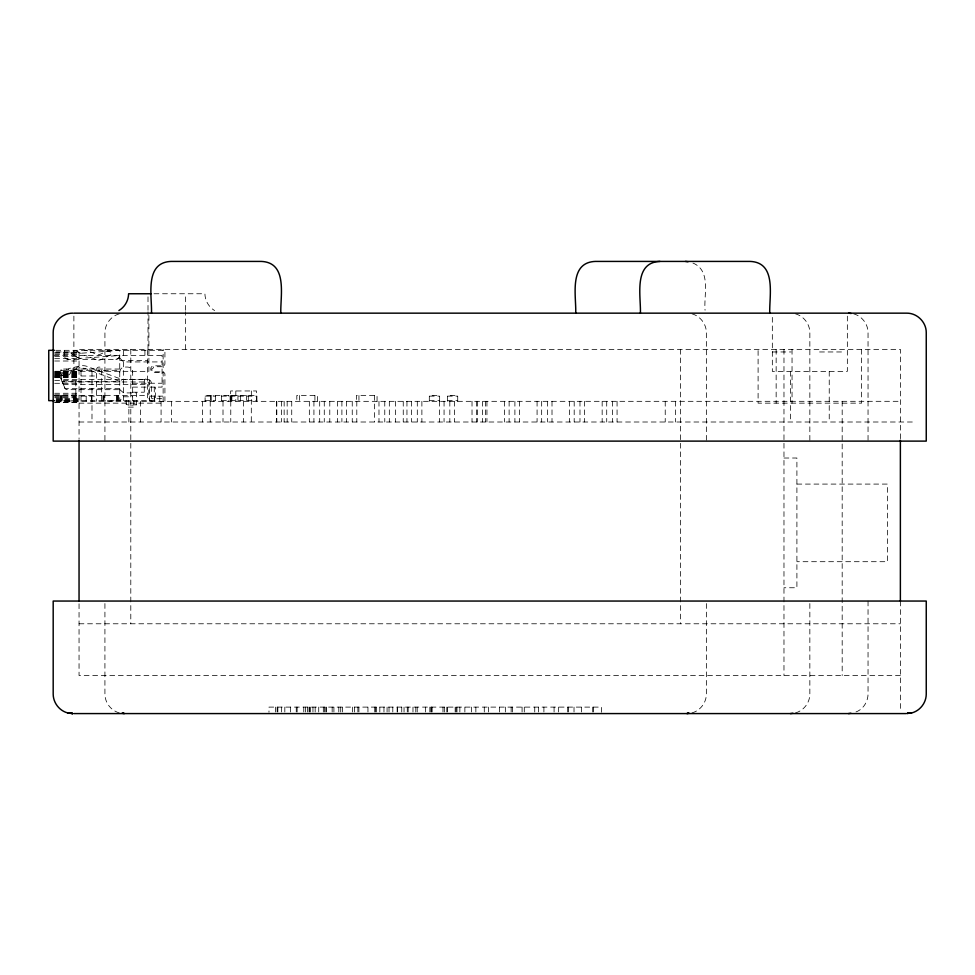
<?xml version="1.0" encoding="UTF-8"?>
<svg xmlns="http://www.w3.org/2000/svg" width="975" height="975" viewBox="0 0 975 975"><rect width="100%" height="100%" fill="white"/><g stroke="black" fill="none" stroke-linecap="round" stroke-linejoin="round"><path stroke-width="0.73" stroke-dasharray="4.88 3.66" d="M148.005 349.367L148.005 311.793M148.005 310.294L148.005 293.755M185.506 349.367L185.506 311.793M185.506 310.294L185.506 293.755M119.742 372.218L120.437 369.635A5.168 5.168 0 0 1 124.91 367.051L127.493 367.051A5.168 5.168 0 0 1 132.661 372.218L132.661 400.664M64.24 350.317L64.764 357.423L68.116 359.361L115.879 359.361L118.609 358.215L119.742 355.485L80.438 358.373A10.372 10.347 -90 0 1 75.197 356.302L70.822 352.95L72.382 350.903L76.001 350.427L78.329 352.207A5.192 5.168 90 0 0 80.949 353.242L119.73 350.317L119.742 400.664L123.618 396.788L132.661 396.788M119.742 389.537L123.618 392.913L136.524 392.913L136.524 404.54L134.465 407.111L128.261 407.111L126.202 404.54L126.202 400.664M136.524 404.54L131.369 405.344L126.202 404.54M119.303 313.828C111.028 316.095 104.971 323.992 104.922 332.56L104.922 441.114M691.982 712.908C700.257 710.653 706.314 702.756 706.363 694.176L706.363 601.051M795.466 712.908C803.729 710.653 809.798 702.756 809.847 694.176L809.847 602.55M856.001 711.945C863.241 709.3 867.908 701.744 868.043 694.176L868.043 601.051M72.625 400.664L68.116 401.31L63.594 400.664M113.941 400.664L109.419 401.31L104.898 400.664M154.001 293.755L204.908 293.755C205.03 300.592 208.76 307.052 214.61 310.562M55.794 350.317L164.921 350.317L164.921 363.87A1.938 1.938 0 0 1 162.996 365.808L153.952 365.808A3.23 3.23 0 0 0 150.723 369.038A3.23 3.23 0 0 0 153.952 372.267L162.996 372.267A1.938 1.938 0 0 1 164.921 374.205L164.921 401.31M56.233 351.963L79.048 351.963M772.334 351.963L791.091 351.963M819.548 351.963L842.327 351.963M54.71 352.268L79.048 352.268M54.71 353.182L79.048 353.182M54.71 354.607L79.048 354.607M54.186 355.485L164.921 355.485M54.71 356.484L79.048 356.484M54.71 358.666L79.048 358.666M119.742 360.64L147.469 360.64M54.71 361.006L79.048 361.006M119.742 358.069L123.618 361.932L162.069 361.932M162.069 366.734L153.684 366.734A1.938 1.938 0 0 1 151.747 368.672L151.747 369.964A1.938 1.938 0 0 1 153.684 371.902L162.069 371.902M119.742 369.038L61.657 369.038L60.365 370.329L60.365 376.131A6.386 6.386 0 0 0 60.864 378.617L65.118 388.672L66.446 389.659L119.742 389.695M61.011 369.683L61.657 370.329L119.742 370.329M54.71 371.28L148.895 371.365L148.895 314.657M54.71 371.877L79.048 371.877M54.71 372.45L79.048 372.45M60.365 372.913L66.824 372.913A1.292 1.292 0 0 0 68.116 371.621L68.116 370.025A1.621 1.621 0 0 1 69.371 368.44L79.865 365.991A12.797 12.797 0 0 1 87.262 366.466L121.656 379.36L147.469 379.36A3.876 3.876 0 0 1 151.344 383.236L151.344 397.434A1.292 1.292 0 0 0 152.636 398.726L164.921 398.726M54.71 373.035L79.048 373.035M54.71 373.608L79.048 373.608M54.71 374.168L79.048 374.168M54.71 374.717L79.048 374.717M54.71 375.253L79.048 375.253M60.365 375.485L67.324 375.46A3.876 3.876 0 0 0 70.663 372.121L71.236 370.658L80.425 368.513A10.274 10.274 0 0 1 86.397 368.891L119.888 381.457A10.189 10.189 0 0 0 121.656 381.944L121.656 379.36L147.469 379.36M54.71 375.777L79.048 375.777M81.023 375.997L96.513 375.997M54.71 376.277L79.048 376.277M54.71 376.752L79.048 376.752M54.71 377.215L79.048 377.215M54.71 377.642L79.048 377.642M119.742 379.36L61.657 379.36A2.718 1.926 -90 0 1 61.571 380.189L61.571 380.189A2.718 1.926 90 0 0 61.657 379.36L61.657 370.329M54.71 380.579L79.048 380.579M119.742 388.672L65.118 388.672L62.156 381.676L119.742 381.676M62.266 381.944L147.469 381.944A1.292 1.292 0 0 1 148.761 383.236L148.761 397.434A3.876 3.876 0 0 0 152.636 401.31M54.71 383.309L79.048 383.309M132.661 383.236L162.069 383.236M63.363 384.528L147.469 384.528M132.661 387.112L162.069 387.112L162.069 355.485M132.661 392.206L144.276 392.206M54.71 393.266L79.048 393.266M54.71 394.838L79.048 394.838M54.198 395.497L144.276 395.497L144.276 381.298A2.584 2.584 0 0 1 146.859 378.714A2.584 2.584 0 0 1 149.431 381.298L149.431 401.31M54.71 395.862L79.048 395.862M81.023 396.143L96.513 396.143M149.431 396.143L164.921 396.143M205.103 396.13L215.451 396.13M221.52 396.13L256.9 396.13M429.305 396.13L439.652 396.13M447.379 396.13L457.726 396.13M54.71 396.849L79.048 396.849M54.71 397.788L79.048 397.788M56.233 398.665L79.048 398.665M56.233 399.47L79.048 399.47M56.233 400.189L79.048 400.189M101.68 400.603L101.68 369.635A2.584 2.584 0 0 0 99.097 367.051A2.584 2.584 0 0 0 96.513 369.635L96.513 401.31M56.123 400.664L155.573 400.664L155.573 387.112M205.103 400.664L215.451 400.664M221.52 400.664L256.9 400.664M429.305 400.664L439.652 400.664M447.379 400.664L457.726 400.664M56.233 401.347L900.376 401.31M56.233 401.761L79.048 401.761M54.71 402.248L79.048 402.066M54.71 402.309L79.048 402.309M79.048 403.15L163.13 403.15L163.13 349.367M79.048 422.004L913.319 422.004M783.973 458.018L796.904 458.018L796.904 587.754L783.973 587.754M796.904 484.087L887.445 484.087L887.445 561.697L796.904 561.697M79.048 623.781L900.376 623.781M900.376 675.517L79.048 675.517L79.048 601.051M87.823 350.866A8.117 8.105 -90 0 0 84.898 350.317A8.117 8.105 90 0 1 87.823 350.866L97.305 354.534A3.266 3.266 0 0 0 99.877 354.449L107.469 350.903L110.784 352.109L111.845 354.205L101.217 359.531A5.704 5.704 -90 0 1 96.598 359.763L86.361 355.79A4.631 4.631 90 0 0 84.691 355.485M692.932 263.055C711.518 270.636 703.584 295.242 705.071 310.221M853.661 313.828C861.937 316.095 867.994 323.992 868.043 332.56L868.043 441.114M795.466 313.828C803.729 316.095 809.798 323.992 809.847 332.56L809.847 441.114M691.982 313.828C700.257 316.095 706.314 323.992 706.363 332.56L706.363 441.114M119.303 712.908C111.028 710.653 104.971 702.756 104.922 694.176L104.922 601.051M62.156 381.676L65.118 388.672M132.454 370.805L132.661 372.218M900.376 438.689L900.376 349.367L79.048 349.367L79.048 438.689M900.376 601.051L900.376 712.055M861.583 349.379L861.583 403.15L758.099 403.15L758.099 349.367M847.348 316.144L847.348 371.365L772.334 371.365L772.334 314.657M842.181 401.31L842.181 675.517M829.237 371.365L829.237 422.004M792.041 349.367L792.041 403.15M790.445 371.365L790.445 422.004M783.973 349.367L783.973 675.517M776.149 349.367L776.149 403.15M680.501 349.367L680.501 623.781M675.578 401.31L675.578 422.004M665.23 401.31L665.23 422.004M617.065 401.31L617.065 422.004M612.507 401.31L612.507 422.004M606.718 401.31L606.718 422.004M602.16 401.31L602.16 422.004M601.575 712.286L601.575 707.107L268.978 707.107L268.978 712.286M593.446 707.107L593.446 712.286M592.702 707.107L592.702 712.286M584.537 401.31L584.537 422.004M581.575 707.107L581.575 712.286M579.979 401.31L579.979 422.004M574.19 401.31L574.19 422.004M574.019 707.107L574.019 712.286M569.632 401.31L569.632 422.004M568.571 707.107L568.571 712.286M567.694 707.107L567.694 712.286M558.358 707.107L558.358 712.286M554.08 707.107L554.08 712.286M552.008 401.31L552.008 422.004M547.426 401.31L547.426 422.004M543.904 707.107L543.904 712.286M541.661 401.31L541.661 422.004M538.456 707.107L538.456 712.286M537.079 401.31L537.079 422.004M534.739 707.107L534.739 712.286M524.282 707.107L524.282 712.286M522.076 707.107L522.076 712.286M519.468 401.31L519.468 422.004M514.898 401.31L514.898 422.004M512.521 707.107L512.521 712.286M511.144 707.107L511.144 712.286M509.121 401.31L509.121 422.004M505.342 707.107L505.342 712.286M504.55 401.31L504.55 422.004M499.456 707.107L499.456 712.286M488.609 707.107L488.609 712.286M486.939 401.31L486.939 422.004M485.379 401.31L485.379 422.004M484.283 707.107L484.283 712.286M482.369 401.31L482.369 422.004M477.628 401.31L477.628 422.004M476.592 401.31L476.592 422.004M475.861 707.107L475.861 712.286M472.022 401.31L472.022 422.004M471.607 707.107L471.607 712.286M464.868 707.107L464.868 712.286M459.859 707.107L459.859 712.286M457.726 401.31L457.726 395.484L447.379 395.484L447.379 401.31M456.97 707.107L456.97 712.286M456.068 707.107L456.068 712.286M455.167 707.107L455.167 712.286M454.411 401.31L454.411 422.004M449.828 401.31L449.828 422.004M447.488 707.107L447.488 712.286M446.806 707.107L446.806 712.286M444.32 707.107L444.32 712.286M444.064 401.31L444.064 422.004M442.967 707.107L442.967 712.286M439.652 401.31L439.652 395.484L429.305 395.484L429.305 401.31M439.481 401.31L439.481 422.004M431.998 707.107L431.998 712.286M431.791 707.107L431.791 712.286M430.913 707.107L430.913 712.286M429.853 707.107L429.853 712.286M425.478 707.107L425.478 712.286M421.883 401.31L421.883 422.004M417.3 401.31L417.3 422.004M417.202 707.107L417.202 712.286M415.789 707.107L415.789 712.286M412.973 707.107L412.973 712.286M411.535 401.31L411.535 422.004M408.172 707.107L408.172 712.286M407.27 707.107L407.27 712.286M406.953 401.31L406.953 422.004M404.04 707.107L404.04 712.286M403.248 401.31L403.248 422.004M401.749 707.107L401.749 712.286M397.471 707.107L397.471 712.286M397.154 707.107L397.154 712.286M395.497 401.31L395.497 422.004M392.803 707.107L392.803 712.286M389.33 401.31L389.33 422.004M389.013 707.107L389.013 712.286M387.075 707.107L387.075 712.286M384.772 401.31L384.772 422.004M383.967 707.107L383.967 712.286M379.823 707.107L379.823 712.286M378.982 401.31L378.982 422.004M377.057 401.31L377.057 395.484L356.362 395.484L356.362 401.31M376.35 707.107L376.35 712.286M375.631 707.107L375.631 712.286M374.741 707.107L374.741 712.286M374.473 395.484L374.424 422.004M367.953 707.107L367.953 712.286M358.946 395.484L358.946 401.31M358.91 707.107L358.91 712.286M357.874 707.107L357.874 712.286M356.801 401.31L356.801 422.004M354.473 707.107L354.473 712.286M352.584 707.107L352.584 712.286M352.243 401.31L352.243 422.004M346.454 401.31L346.454 422.004M342.408 707.107L342.542 712.286M341.896 401.31L341.896 422.004M340.726 707.107L340.726 712.286M338.8 707.107L338.8 712.286M337.545 401.31L337.545 422.004M333.913 707.107L333.913 712.286M332.158 707.107L332.158 712.286M329.782 401.31L329.782 422.004M326.308 707.107L326.308 712.286M325.869 707.107L325.869 712.286M324.529 707.107L324.529 712.286M324.273 401.31L324.273 422.004M323.322 707.107L323.322 712.286M319.69 401.31L319.69 422.004M318.727 707.107L318.727 712.286M317.509 401.31L317.509 395.484L296.814 395.484L296.814 401.31M315.157 707.107L315.157 712.286M314.925 395.484L314.925 401.31M313.926 401.31L313.926 422.004M312.963 707.107L312.963 712.286M310.379 707.107L310.379 712.286M309.599 707.107L309.599 712.286M309.343 401.31L309.343 422.004M309.038 707.107L309.038 712.286M307.393 707.107L307.393 712.286M305.419 707.107L305.419 712.286M303.773 707.107L303.773 712.286M299.398 395.484L299.398 401.31M297.131 707.107L297.131 712.286M296.254 707.107L296.254 712.286M291.732 401.31L291.732 422.004M290.367 707.107L290.367 712.286M287.162 401.31L287.162 422.004M284.822 707.107L284.822 712.286M284.152 401.31L284.152 422.004M281.641 707.107L281.641 712.286M281.385 401.31L281.385 422.004M277.851 707.107L277.851 712.286M277.119 707.107L277.119 712.286M276.815 401.31L276.815 422.004M276.388 401.31L276.388 422.004M275.62 707.107L275.62 712.286M256.9 401.31L256.9 395.484L205.103 395.484L205.103 401.31M256.51 401.31L256.51 390.963L230.648 390.963L230.648 401.31M251.343 390.963L251.294 422.004M248.296 395.484L248.296 401.31M246.553 395.484L246.553 401.31M243.543 401.31L243.543 422.004M240.472 395.484L240.472 401.31M237.949 395.484L237.949 401.31M235.816 390.963L235.816 401.31M231.867 395.484L231.867 401.31M231.282 395.484L231.282 401.31M230.77 401.31L230.77 422.004M230.124 395.484L230.124 401.31M228.686 395.484L228.686 396.13M228.686 400.664L228.686 401.31M223.007 401.31L223.007 422.004M221.52 395.484L221.52 401.31M215.451 395.484L215.451 401.31M213.172 395.484L213.172 396.13M213.172 400.664L213.172 401.31M211.234 396.13L211.234 400.664M210.588 395.484L210.588 401.31M210.234 401.31L210.234 422.004M202.471 401.31L202.471 422.004M171.429 401.31L171.429 422.004M161.082 401.31L161.082 422.004M159.766 396.143L159.766 401.31M154.598 396.143L154.598 401.31M154.282 387.112L154.282 400.664M147.505 350.317L147.469 400.664M144.922 350.317L144.922 355.485M140.51 401.31L140.51 422.004M133.831 400.664L133.831 404.54M130.796 349.367L130.796 623.781M128.895 400.664L128.858 422.004M123.618 361.932L123.618 400.664M123.362 350.317L123.362 355.485M118.45 395.497L118.45 400.664M117.817 395.497L117.817 400.664M117.158 395.497L117.158 400.664M116.525 395.497L116.525 400.664M104.252 395.497L104.252 400.664M103.606 395.497L103.606 400.664M102.972 395.497L102.972 400.664M91.991 371.365L91.991 422.004M91.345 396.143L91.345 401.31M86.19 396.143L86.19 401.31M81.023 401.31L81.023 369.635A2.584 2.584 0 0 0 78.439 367.051A2.584 2.584 0 0 0 75.855 369.635L75.855 400.664M75.209 395.497L75.209 400.664M74.563 395.497L74.563 400.664M73.881 316.144L73.881 371.365M73.929 395.497L73.929 400.664M66.824 369.038L66.824 372.913M62.302 395.497L62.302 400.664M61.986 372.913L61.986 375.485M61.657 395.497L61.657 400.664M61.011 395.497L61.011 400.664M60.365 395.497L60.365 400.664M80.949 353.242A5.192 5.168 -90 0 1 78.329 352.207M80.438 358.373A10.372 10.347 90 0 1 75.197 356.302M119.23 357.423A3.863 3.839 0 0 1 115.879 359.361M68.116 359.361A3.863 3.839 0 0 1 64.764 357.423M60.877 378.617A4.863 3.437 90 0 1 60.353 376.131"/><path stroke-width="1.46" d="M118.901 310.562C124.763 307.052 128.481 300.592 128.602 293.755L151.04 293.755M688.228 712.908L686.924 713.578L689.313 713.249M911.869 712.908C920.144 710.653 926.201 702.756 926.25 694.176L926.25 601.051L53.186 601.051L53.186 694.176C53.235 702.756 59.292 710.653 67.567 712.908M848.482 713.578L850.931 713.249M659.965 261.422C633.153 262.47 641.026 296.193 640.404 313.158M790.445 713.578L792.955 713.249M72.747 313.158C62.302 313.012 53.113 322.116 53.186 332.56L53.186 441.114L926.25 441.114L926.25 332.56C926.311 322.177 917.231 313.097 906.848 313.158L73.856 313.158M54.381 350.317L48.75 350.317L48.75 400.664L54.649 400.664M67.86 712.908L72.747 713.578L67.86 712.908L72.625 713.578L71.321 712.908M73.856 713.578L905.946 713.578M685.51 261.422L688.033 261.751M848.64 313.158L851.151 313.499M121.985 713.249L124.361 713.578L123.057 712.908M900.376 440.212L900.376 601.027M769.75 313.158C769.117 296.193 776.99 262.47 750.177 261.422L595.298 261.422C568.486 262.47 576.359 296.193 575.725 313.158M280.824 313.158C280.203 296.193 288.076 262.47 261.263 261.422L171.052 261.422C144.239 262.47 152.112 296.193 151.491 313.158M79.048 440.212L79.048 601.027M908.115 712.908L906.811 713.578L911.576 712.908L908.115 712.908"/></g></svg>
